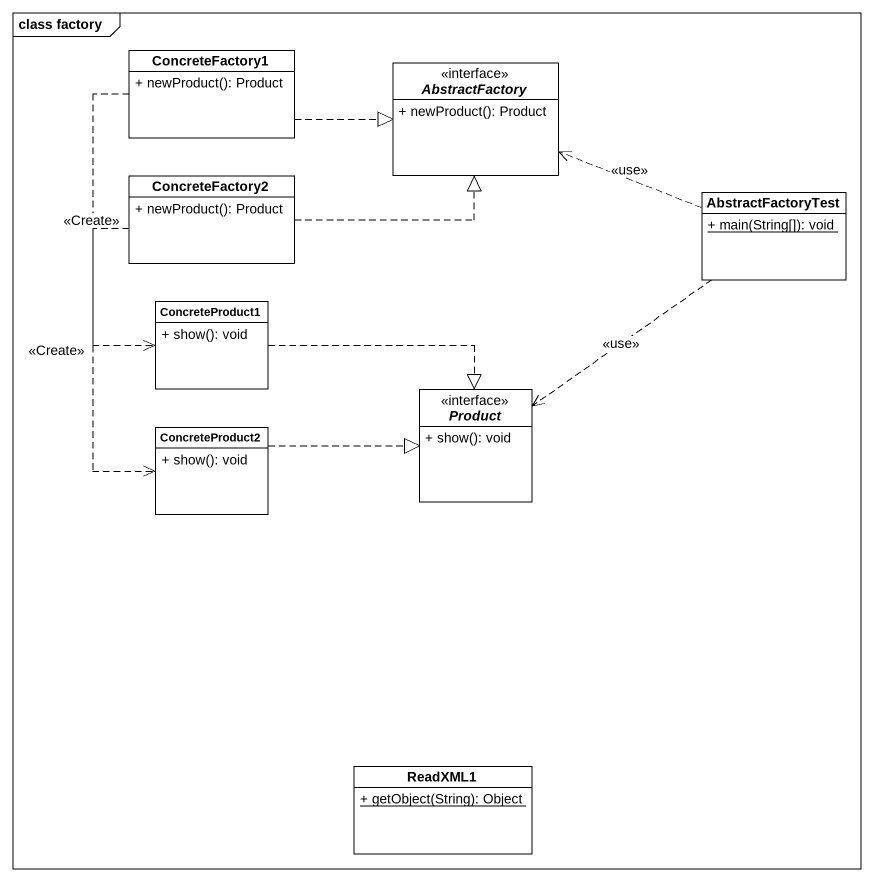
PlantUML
@startuml
mainframe class factory
hide circle
hide empty members
skinparam classAttributeIconSize 0
class ConcreteFactory1 {
  + newProduct(): Product
}
interface AbstractFactory <<interface>> {
  + newProduct(): Product
}
class ConcreteFactory2 {
  + newProduct(): Product
}
class AbstractFactoryTest {
  {static} + main(String[]): void
}
class ConcreteProduct1 {
  + show(): void
}
class ConcreteProduct2 {
  + show(): void
}
interface Product <<interface>> {
  + show(): void
}
class ReadXML1 {
  {static} + getObject(String): Object
}
ConcreteFactory1 .right.|> AbstractFactory
ConcreteFactory1 ..> ConcreteProduct1 : <<Create>>
ConcreteFactory2 .right.|> AbstractFactory
ConcreteFactory2 ..> ConcreteProduct2 : <<Create>>
AbstractFactoryTest .left.> AbstractFactory : <<use>>
AbstractFactoryTest ..> Product : <<use>>
ConcreteProduct1 .right.|> Product
ConcreteProduct2 .right.|> Product
@enduml
